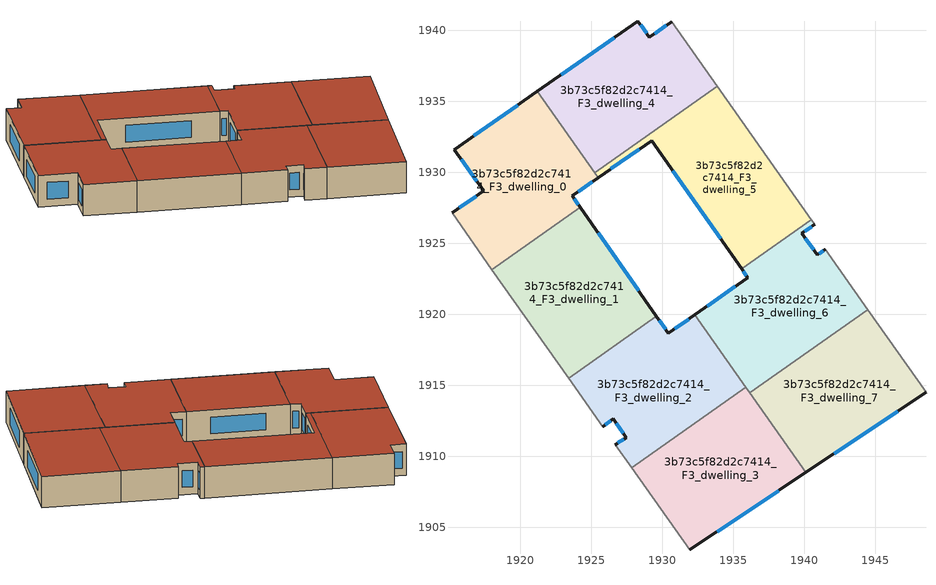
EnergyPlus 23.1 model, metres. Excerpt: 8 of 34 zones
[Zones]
3b73c5f82d2c7414_F3_dwelling_0
 floor to 3b73c5f82d2c7414_F2_dwelling_0 (EU_floor_Construction): 1921.2,1935.7 1925.48,1929.62 1923.64,1928.34 1924.21,1927.54 1917.99,1923.15 1915.18,1927.14 1917.4,1928.7 1915.35,1931.61 z9
 wall outside (EU_wall_Construction): 1921.2,1935.7 1915.35,1931.61 1917.4,1928.7 1915.18,1927.14 / 1924.21,1927.54 1923.64,1928.34 1925.48,1929.62 z9:12
 wall to 3b73c5f82d2c7414_F3_dwelling_1 (EU_wall_Construction): 1917.99,1923.15 1924.21,1927.54 z9:12
 wall adiabatic (EU_wall_Construction): 1915.18,1927.14 1917.99,1923.15 z9:12
 wall to 3b73c5f82d2c7414_F3_dwelling_4 (EU_wall_Construction): 1925.23,1929.98 1921.2,1935.7 z9:12
 wall to 3b73c5f82d2c7414_F3_dwelling_5 (EU_wall_Construction): 1925.48,1929.62 1925.23,1929.98 z9:12
 window (EU_Window_Construction): 1919.82,1934.74 1916.72,1932.57 / 1924.07,1928.64 1925.05,1929.32 / 1924.07,1927.73 1923.77,1928.15 / 1916.88,1928.33 1915.7,1927.51 / 1915.83,1930.92 1916.92,1929.38 z9.7:11.3
 roof outside (EU_roof_Construction): 1924.21,1927.54 1923.64,1928.34 1925.48,1929.62 1921.2,1935.7 1915.35,1931.61 1917.4,1928.7 1915.18,1927.14 1917.99,1923.15 z12
3b73c5f82d2c7414_F3_dwelling_1
 floor to 3b73c5f82d2c7414_F2_dwelling_1 (EU_floor_Construction): 1924.21,1927.54 1929.58,1919.86 1923.39,1915.5 1917.99,1923.15 z9
 wall outside (EU_wall_Construction): 1929.58,1919.86 1924.21,1927.54 z9:12
 wall to 3b73c5f82d2c7414_F3_dwelling_2 (EU_wall_Construction): 1923.39,1915.5 1929.58,1919.86 z9:12
 wall adiabatic (EU_wall_Construction): 1917.99,1923.15 1923.39,1915.5 z9:12
 window (EU_Window_Construction): 1928.32,1921.66 1925.47,1925.73 z9.7:11.3
 roof outside (EU_roof_Construction): 1929.58,1919.86 1924.21,1927.54 1917.99,1923.15 1923.39,1915.5 z12
3b73c5f82d2c7414_F3_dwelling_2
 floor to 3b73c5f82d2c7414_F2_dwelling_2 (EU_floor_Construction): 1932.28,1919.97 1935.88,1914.87 1927.83,1909.2 1926.68,1910.82 1927.47,1911.31 1926.54,1912.63 1925.8,1912.08 1923.39,1915.5 1929.58,1919.86 1930.42,1918.67 z9
 wall outside (EU_wall_Construction): 1932.28,1919.97 1930.42,1918.67 1929.58,1919.86 / 1925.8,1912.08 1926.54,1912.63 1927.47,1911.31 1926.68,1910.82 z9:12
 wall to 3b73c5f82d2c7414_F3_dwelling_3 (EU_wall_Construction): 1927.83,1909.2 1935.88,1914.87 z9:12
 wall adiabatic (EU_wall_Construction): 1926.68,1910.82 1927.83,1909.2 / 1923.39,1915.5 1925.8,1912.08 z9:12
 wall to 3b73c5f82d2c7414_F3_dwelling_6 (EU_wall_Construction): 1935.88,1914.87 1932.28,1919.97 z9:12
 window (EU_Window_Construction): 1930.22,1918.95 1929.78,1919.58 / 1931.85,1919.67 1930.86,1918.97 / 1927.28,1911.2 1926.87,1910.94 / 1926.76,1912.32 1927.25,1911.62 / 1925.97,1912.21 1926.37,1912.5 z9.7:11.3
 roof outside (EU_roof_Construction): 1935.88,1914.87 1932.28,1919.97 1930.42,1918.67 1929.58,1919.86 1923.39,1915.5 1925.8,1912.08 1926.54,1912.63 1927.47,1911.31 1926.68,1910.82 1927.83,1909.2 z12
3b73c5f82d2c7414_F3_dwelling_3
 floor to 3b73c5f82d2c7414_F2_dwelling_3 (EU_floor_Construction): 1935.88,1914.87 1940.11,1908.86 1931.95,1903.4 1927.83,1909.2 z9
 wall outside (EU_wall_Construction): 1931.95,1903.4 1940.11,1908.86 z9:12
 wall adiabatic (EU_wall_Construction): 1927.83,1909.2 1931.95,1903.4 z9:12
 wall to 3b73c5f82d2c7414_F3_dwelling_7 (EU_wall_Construction): 1940.11,1908.86 1936.15,1914.48 z9:12
 wall to 3b73c5f82d2c7414_F3_dwelling_6 (EU_wall_Construction): 1936.16,1914.48 1935.88,1914.87 z9:12
 window (EU_Window_Construction): 1933.86,1904.68 1938.2,1907.58 z9.7:11.3
 roof outside (EU_roof_Construction): 1940.11,1908.86 1935.88,1914.87 1927.83,1909.2 1931.95,1903.4 z12
3b73c5f82d2c7414_F3_dwelling_4
 floor to 3b73c5f82d2c7414_F2_dwelling_4 (EU_floor_Construction): 1930.66,1940.62 1933.87,1936.07 1925.23,1929.98 1921.2,1935.7 1928.27,1940.66 1929.08,1939.52 z9
 wall outside (EU_wall_Construction): 1930.66,1940.62 1929.08,1939.52 1928.27,1940.66 1921.2,1935.7 z9:12
 wall to 3b73c5f82d2c7414_F3_dwelling_5 (EU_wall_Construction): 1925.23,1929.98 1933.87,1936.07 z9:12
 wall adiabatic (EU_wall_Construction): 1933.87,1936.07 1930.66,1940.62 z9:12
 window (EU_Window_Construction): 1926.61,1939.5 1922.86,1936.87 / 1928.89,1939.79 1928.46,1940.39 / 1930.29,1940.36 1929.45,1939.78 z9.7:11.3
 roof outside (EU_roof_Construction): 1933.87,1936.07 1930.66,1940.62 1929.08,1939.52 1928.27,1940.66 1921.2,1935.7 1925.23,1929.98 z12
3b73c5f82d2c7414_F3_dwelling_5
 floor to 3b73c5f82d2c7414_F2_dwelling_5 (EU_floor_Construction): 1933.87,1936.07 1940.5,1926.66 1935.59,1923.19 1929.25,1932.24 1925.48,1929.62 1925.23,1929.98 z9
 wall outside (EU_wall_Construction): 1925.48,1929.62 1929.25,1932.24 1935.59,1923.19 z9:12
 wall adiabatic (EU_wall_Construction): 1940.5,1926.66 1933.87,1936.07 z9:12
 wall to 3b73c5f82d2c7414_F3_dwelling_6 (EU_wall_Construction): 1935.59,1923.19 1940.5,1926.66 z9:12
 window (EU_Window_Construction): 1926.37,1930.24 1928.37,1931.63 / 1930.74,1930.12 1934.1,1925.32 z9.7:11.3
 roof outside (EU_roof_Construction): 1940.5,1926.66 1933.87,1936.07 1925.23,1929.98 1925.48,1929.62 1929.25,1932.24 1935.59,1923.19 z12
3b73c5f82d2c7414_F3_dwelling_6
 floor to 3b73c5f82d2c7414_F2_dwelling_6 (EU_floor_Construction): 1941.47,1924.57 1944.46,1920.33 1936.16,1914.48 1932.28,1919.97 1936.02,1922.58 1935.59,1923.19 1940.5,1926.66 1940.73,1926.33 1939.83,1925.7 1940.91,1924.18 z9
 wall outside (EU_wall_Construction): 1941.47,1924.57 1940.91,1924.18 1939.83,1925.7 1940.73,1926.33 / 1935.59,1923.19 1936.02,1922.58 1932.28,1919.97 z9:12
 wall adiabatic (EU_wall_Construction): 1944.46,1920.33 1941.47,1924.57 / 1940.73,1926.33 1940.5,1926.66 z9:12
 wall to 3b73c5f82d2c7414_F3_dwelling_7 (EU_wall_Construction): 1936.16,1914.48 1944.46,1920.33 z9:12
 window (EU_Window_Construction): 1941.34,1924.47 1941.04,1924.27 / 1935.14,1921.96 1933.16,1920.58 / 1935.69,1923.05 1935.92,1922.72 / 1940.04,1925.84 1940.52,1926.18 / 1940.65,1924.54 1940.08,1925.34 z9.7:11.3
 roof outside (EU_roof_Construction): 1944.46,1920.33 1941.47,1924.57 1940.91,1924.18 1939.83,1925.7 1940.73,1926.33 1940.5,1926.66 1935.59,1923.19 1936.02,1922.58 1932.28,1919.97 1936.16,1914.48 z12
3b73c5f82d2c7414_F3_dwelling_7
 floor to 3b73c5f82d2c7414_F2_dwelling_7 (EU_floor_Construction): 1944.46,1920.33 1948.57,1914.51 1940.11,1908.86 1936.16,1914.48 z9
 wall outside (EU_wall_Construction): 1940.11,1908.86 1948.57,1914.51 z9:12
 wall adiabatic (EU_wall_Construction): 1948.57,1914.51 1944.46,1920.33 z9:12
 window (EU_Window_Construction): 1942.1,1910.19 1946.59,1913.19 z9.7:11.3
 roof outside (EU_roof_Construction): 1948.57,1914.51 1944.46,1920.33 1936.16,1914.48 1940.11,1908.86 z12
[Building]
EU S2 Campaign: North Axis=0; Terrain=City; Solar Distribution=FullExterior
[Site:Location]
Budapest.Ferenc.Liszt.Intl.AP: Latitude=47.437; Longitude=19.256; Time Zone=1; Elevation=185
[SizingPeriod:WeatherFileDays]
AnnualSizingPeriod: Begin Month=1; Begin Day of Month=1; End Month=12; End Day of Month=31; Day of Week for Start Day=Monday; Use Weather File Daylight Saving Period=No; Use Weather File Rain and Snow Indicators=No
[MATERIAL]
EU_InternalMass_Material: Roughness=MediumRough; Thickness=0.1; Conductivity=1; Density=1800; Specific Heat=900; Thermal Absorptance=0.9; Solar Absorptance=0.7; Visible Absorptance=0.7
[MATERIAL:NOMASS] Roughness=MediumRough; Thermal Absorptance=0.9; Solar Absorptance=0.7; Visible Absorptance=0.7
Name | Thermal Resistance
EU_wall_NoMass | 0.832559
EU_roof_NoMass | 1.39638
EU_floor_NoMass | 0.872794
[WINDOWMATERIAL:SIMPLEGLAZINGSYSTEM]
EU_Window_SimpleGlazing: UFactor=2.79869; Solar Heat Gain Coefficient=0.75; Visible Transmittance=0.75
[CONSTRUCTION]
EU_wall_Construction: EU_wall_NoMass
EU_roof_Construction: EU_roof_NoMass
EU_floor_Construction: EU_floor_NoMass
EU_Window_Construction: EU_Window_SimpleGlazing
EU_InternalMass_Construction: EU_InternalMass_Material
[ZONE] Type=1; Multiplier=1; Ceiling Height=autocalculate; Floor Area=autocalculate; Part of Total Floor Area=Yes
Name | Volume
3b73c5f82d2c7414_F3_dwelling_0 | 213.398
3b73c5f82d2c7414_F3_dwelling_1 | 213.389
3b73c5f82d2c7414_F3_dwelling_2 | 213.399
3b73c5f82d2c7414_F3_dwelling_3 | 213.374
3b73c5f82d2c7414_F3_dwelling_4 | 213.382
3b73c5f82d2c7414_F3_dwelling_5 | 213.39
3b73c5f82d2c7414_F3_dwelling_6 | 213.413
3b73c5f82d2c7414_F3_dwelling_7 | 213.381
[INTERNALMASS] Construction=EU_InternalMass_Construction
Name | Zone or ZoneList | Surface Area
3b73c5f82d2c7414_F3_dwelling_0_EU_InternalMass | 3b73c5f82d2c7414_F3_dwelling_0 | 71.1329
3b73c5f82d2c7414_F3_dwelling_1_EU_InternalMass | 3b73c5f82d2c7414_F3_dwelling_1 | 71.1294
3b73c5f82d2c7414_F3_dwelling_2_EU_InternalMass | 3b73c5f82d2c7414_F3_dwelling_2 | 71.133
3b73c5f82d2c7414_F3_dwelling_3_EU_InternalMass | 3b73c5f82d2c7414_F3_dwelling_3 | 71.1245
3b73c5f82d2c7414_F3_dwelling_4_EU_InternalMass | 3b73c5f82d2c7414_F3_dwelling_4 | 71.1272
3b73c5f82d2c7414_F3_dwelling_5_EU_InternalMass | 3b73c5f82d2c7414_F3_dwelling_5 | 71.1298
3b73c5f82d2c7414_F3_dwelling_6_EU_InternalMass | 3b73c5f82d2c7414_F3_dwelling_6 | 71.1348
3b73c5f82d2c7414_F3_dwelling_7_EU_InternalMass | 3b73c5f82d2c7414_F3_dwelling_7 | 71.1271
[OTHEREQUIPMENT] Fuel Type=Electricity; Design Level Calculation Method=Watts/Area; Power per Zone Floor Area=1; Fraction Latent=0; Fraction Radiant=0; Fraction Lost=0; Carbon Dioxide Generation Rate=0; EndUse Subcategory=EU_Step8_InternalGains
Name | Zone or ZoneList or Space or SpaceList | Schedule
EU_Step8_InternalGain_3b73c5f82d2c7414_F3_dwelling_0_f000 | 3b73c5f82d2c7414_F3_dwelling_0 | EU_Step8_GainSchedule_3b73c5f82d2c7414_F3_dwelling_0_f000
EU_Step8_InternalGain_3b73c5f82d2c7414_F3_dwelling_1_f000 | 3b73c5f82d2c7414_F3_dwelling_1 | EU_Step8_GainSchedule_3b73c5f82d2c7414_F3_dwelling_1_f000
EU_Step8_InternalGain_3b73c5f82d2c7414_F3_dwelling_2_f000 | 3b73c5f82d2c7414_F3_dwelling_2 | EU_Step8_GainSchedule_3b73c5f82d2c7414_F3_dwelling_2_f000
EU_Step8_InternalGain_3b73c5f82d2c7414_F3_dwelling_3_f000 | 3b73c5f82d2c7414_F3_dwelling_3 | EU_Step8_GainSchedule_3b73c5f82d2c7414_F3_dwelling_3_f000
EU_Step8_InternalGain_3b73c5f82d2c7414_F3_dwelling_4_f000 | 3b73c5f82d2c7414_F3_dwelling_4 | EU_Step8_GainSchedule_3b73c5f82d2c7414_F3_dwelling_4_f000
EU_Step8_InternalGain_3b73c5f82d2c7414_F3_dwelling_5_f000 | 3b73c5f82d2c7414_F3_dwelling_5 | EU_Step8_GainSchedule_3b73c5f82d2c7414_F3_dwelling_5_f000
EU_Step8_InternalGain_3b73c5f82d2c7414_F3_dwelling_6_f000 | 3b73c5f82d2c7414_F3_dwelling_6 | EU_Step8_GainSchedule_3b73c5f82d2c7414_F3_dwelling_6_f000
EU_Step8_InternalGain_3b73c5f82d2c7414_F3_dwelling_7_f000 | 3b73c5f82d2c7414_F3_dwelling_7 | EU_Step8_GainSchedule_3b73c5f82d2c7414_F3_dwelling_7_f000
[ZONEVENTILATION:DESIGNFLOWRATE] Schedule=EU_AlwaysOn; Design Flow Rate Calculation Method=AirChanges/Hour; Air Changes per Hour=0.475469; Ventilation Type=Natural; Fan Pressure Rise=0; Fan Total Efficiency=1; Constant Term Coefficient=1; Temperature Term Coefficient=0; Velocity Term Coefficient=0; Velocity Squared Term Coefficient=0; Minimum Indoor Temperature=-100; Maximum Indoor Temperature=100; Delta Temperature=-100; Minimum Outdoor Temperature=-100; Maximum Outdoor Temperature=100; Maximum Wind Speed=40
Name | Zone or ZoneList or Space or SpaceList
EU_ConstantAir_3b73c5f82d2c7414_F3_dwelling_0 | 3b73c5f82d2c7414_F3_dwelling_0
EU_ConstantAir_3b73c5f82d2c7414_F3_dwelling_1 | 3b73c5f82d2c7414_F3_dwelling_1
EU_ConstantAir_3b73c5f82d2c7414_F3_dwelling_2 | 3b73c5f82d2c7414_F3_dwelling_2
EU_ConstantAir_3b73c5f82d2c7414_F3_dwelling_3 | 3b73c5f82d2c7414_F3_dwelling_3
EU_ConstantAir_3b73c5f82d2c7414_F3_dwelling_4 | 3b73c5f82d2c7414_F3_dwelling_4
EU_ConstantAir_3b73c5f82d2c7414_F3_dwelling_5 | 3b73c5f82d2c7414_F3_dwelling_5
EU_ConstantAir_3b73c5f82d2c7414_F3_dwelling_6 | 3b73c5f82d2c7414_F3_dwelling_6
EU_ConstantAir_3b73c5f82d2c7414_F3_dwelling_7 | 3b73c5f82d2c7414_F3_dwelling_7
[HVACTEMPLATE:THERMOSTAT] Constant Heating Setpoint=20; Constant Cooling Setpoint=50
EU_HeatOnly_3b73c5f82d2c7414_F3_dwelling_0; EU_HeatOnly_3b73c5f82d2c7414_F3_dwelling_1; EU_HeatOnly_3b73c5f82d2c7414_F3_dwelling_2; EU_HeatOnly_3b73c5f82d2c7414_F3_dwelling_3; EU_HeatOnly_3b73c5f82d2c7414_F3_dwelling_4; EU_HeatOnly_3b73c5f82d2c7414_F3_dwelling_5; EU_HeatOnly_3b73c5f82d2c7414_F3_dwelling_6; EU_HeatOnly_3b73c5f82d2c7414_F3_dwelling_7
[HVACTEMPLATE:ZONE:IDEALLOADSAIRSYSTEM] System Availability Schedule=EU_AlwaysOn; Maximum Heating Supply Air Temperature=50; Minimum Cooling Supply Air Temperature=13; Maximum Heating Supply Air Humidity Ratio=0.0156; Minimum Cooling Supply Air Humidity Ratio=0.0077; Heating Limit=NoLimit; Cooling Limit=NoLimit; Heating Availability Schedule=EU_AlwaysOn; Cooling Availability Schedule=EU_CoolingOff; Dehumidification Control Type=ConstantSensibleHeatRatio; Cooling Sensible Heat Ratio=0.7; Dehumidification Setpoint=60; Humidification Control Type=None; Humidification Setpoint=30; Outdoor Air Method=None; Outdoor Air Flow Rate per Person=0.00944; Outdoor Air Flow Rate per Zone Floor Area=0; Outdoor Air Flow Rate per Zone=0; Demand Controlled Ventilation Type=None; Outdoor Air Economizer Type=NoEconomizer; Heat Recovery Type=None; Sensible Heat Recovery Effectiveness=0.7; Latent Heat Recovery Effectiveness=0.65
Name | Template Thermostat
3b73c5f82d2c7414_F3_dwelling_0 | EU_HeatOnly_3b73c5f82d2c7414_F3_dwelling_0
3b73c5f82d2c7414_F3_dwelling_1 | EU_HeatOnly_3b73c5f82d2c7414_F3_dwelling_1
3b73c5f82d2c7414_F3_dwelling_2 | EU_HeatOnly_3b73c5f82d2c7414_F3_dwelling_2
3b73c5f82d2c7414_F3_dwelling_3 | EU_HeatOnly_3b73c5f82d2c7414_F3_dwelling_3
3b73c5f82d2c7414_F3_dwelling_4 | EU_HeatOnly_3b73c5f82d2c7414_F3_dwelling_4
3b73c5f82d2c7414_F3_dwelling_5 | EU_HeatOnly_3b73c5f82d2c7414_F3_dwelling_5
3b73c5f82d2c7414_F3_dwelling_6 | EU_HeatOnly_3b73c5f82d2c7414_F3_dwelling_6
3b73c5f82d2c7414_F3_dwelling_7 | EU_HeatOnly_3b73c5f82d2c7414_F3_dwelling_7
[SIZING:ZONE] Zone Cooling Design Supply Air Temperature Input Method=SupplyAirTemperature; Zone Cooling Design Supply Air Temperature=13; Zone Heating Design Supply Air Temperature Input Method=SupplyAirTemperature; Zone Heating Design Supply Air Temperature=50; Zone Cooling Design Supply Air Humidity Ratio=0.008; Zone Heating Design Supply Air Humidity Ratio=0.008; Cooling Design Air Flow Method=DesignDay; Cooling Design Air Flow Rate=0; Cooling Minimum Air Flow per Zone Floor Area=0.000762; Cooling Minimum Air Flow=0; Cooling Minimum Air Flow Fraction=0.2; Heating Design Air Flow Method=DesignDay; Heating Design Air Flow Rate=0; Heating Maximum Air Flow per Zone Floor Area=0.002032; Heating Maximum Air Flow=0.141576; Heating Maximum Air Flow Fraction=0.3; Account for Dedicated Outdoor Air System=No; Dedicated Outdoor Air System Control Strategy=NeutralSupplyAir; Dedicated Outdoor Air Low Setpoint Temperature for Design=autosize; Dedicated Outdoor Air High Setpoint Temperature for Design=autosize; Zone Load Sizing Method=Sensible Load Only No Latent Load; Zone Latent Cooling Design Supply Air Humidity Ratio Input Method=HumidityRatioDifference; Zone Cooling Design Supply Air Humidity Ratio Difference=0.005; Zone Latent Heating Design Supply Air Humidity Ratio Input Method=HumidityRatioDifference; Zone Humidification Design Supply Air Humidity Ratio Difference=0.005
3b73c5f82d2c7414_F3_dwelling_0; 3b73c5f82d2c7414_F3_dwelling_1; 3b73c5f82d2c7414_F3_dwelling_2; 3b73c5f82d2c7414_F3_dwelling_3; 3b73c5f82d2c7414_F3_dwelling_4; 3b73c5f82d2c7414_F3_dwelling_5; 3b73c5f82d2c7414_F3_dwelling_6; 3b73c5f82d2c7414_F3_dwelling_7
[SCHEDULE:CONSTANT]
Name | Hourly Value
EU_AlwaysOn | 1
EU_CoolingOff | 0
[SCHEDULE:FILE] Column Number=1; Rows to Skip at Top=0; Number of Hours of Data=8760; Column Separator=Comma; Interpolate to Timestep=No; Minutes per Item=60; Adjust Schedule for Daylight Savings=Yes
Name | File
EU_Step8_GainSchedule_3b73c5f82d2c7414_F3_dwelling_0_f000 | ../../schedules/3b73c5f82d2c7414/3b73c5f82d2c7414_F3_dwelling_0_f000_gain.csv
EU_Step8_GainSchedule_3b73c5f82d2c7414_F3_dwelling_1_f000 | ../../schedules/3b73c5f82d2c7414/3b73c5f82d2c7414_F3_dwelling_1_f000_gain.csv
EU_Step8_GainSchedule_3b73c5f82d2c7414_F3_dwelling_2_f000 | ../../schedules/3b73c5f82d2c7414/3b73c5f82d2c7414_F3_dwelling_2_f000_gain.csv
EU_Step8_GainSchedule_3b73c5f82d2c7414_F3_dwelling_3_f000 | ../../schedules/3b73c5f82d2c7414/3b73c5f82d2c7414_F3_dwelling_3_f000_gain.csv
EU_Step8_GainSchedule_3b73c5f82d2c7414_F3_dwelling_4_f000 | ../../schedules/3b73c5f82d2c7414/3b73c5f82d2c7414_F3_dwelling_4_f000_gain.csv
EU_Step8_GainSchedule_3b73c5f82d2c7414_F3_dwelling_5_f000 | ../../schedules/3b73c5f82d2c7414/3b73c5f82d2c7414_F3_dwelling_5_f000_gain.csv
EU_Step8_GainSchedule_3b73c5f82d2c7414_F3_dwelling_6_f000 | ../../schedules/3b73c5f82d2c7414/3b73c5f82d2c7414_F3_dwelling_6_f000_gain.csv
EU_Step8_GainSchedule_3b73c5f82d2c7414_F3_dwelling_7_f000 | ../../schedules/3b73c5f82d2c7414/3b73c5f82d2c7414_F3_dwelling_7_f000_gain.csv
